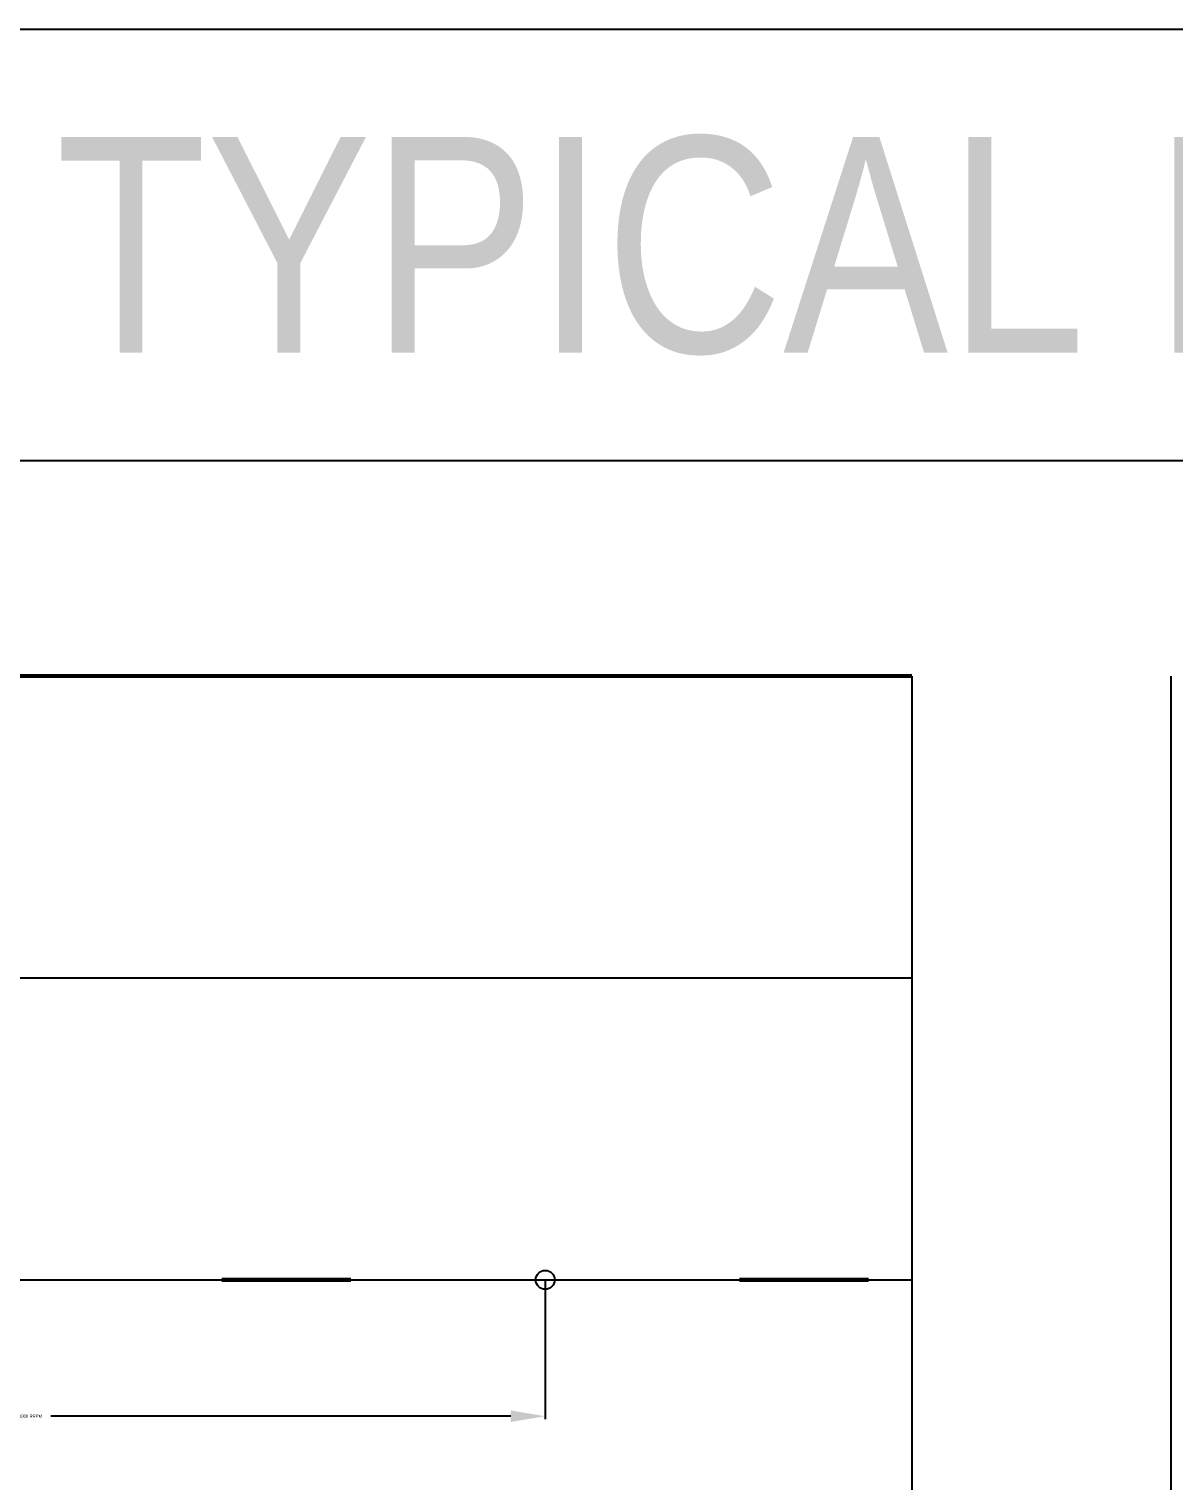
# Model space of a CAD drawing. Header units: metres. Extents: x 3 to 509016, y 4 to 6969473.
# Drawn here: x 507522.8 to 507549.34, y 6969438.93 to 6969472.59 of the extents above; entities that cross this region are included whole.
import ezdxf

# ---------------------------------------------------------------- set-up
doc = ezdxf.new("R2010")
doc.units = ezdxf.units.M
doc.layers.add('_Design Non Plottable', color=45, linetype='Continuous', plot=False)
for name, color, linetype in [('CIV_LINEMARKING', 252, 'Continuous'), ('CIV_RRPM', 252, 'Continuous'), ('XREF', 7, 'Continuous')]:
    doc.layers.add(name, color=color, linetype=linetype)
doc.layers.add('HAT-CIV_CYCLE LANE', color=252, linetype='Continuous', transparency=0.3)
doc.styles.get("Standard").update_dxf_attribs({"font": 'ARIALN.TTF'})
doc.dimstyles.get("Standard").update_dxf_attribs({"dimtxt": 2.5, "dimasz": 3, "dimexe": 1.5, "dimexo": 2.5, "dimgap": 1.5, "dimtad": 1, "dimdsep": 46, "dimtxsty": 'Standard', "dimcen": 1.5, "dimclrd": 1, "dimclre": 1, "dimclrt": 7, "dimazin": 2, "dimtfac": 1, "dimtmove": 0, "dimatfit": 3, "dimfxl": 1, "dimarcsym": 0})

# ---------------------------------------------------------------- blocks, each defined once
blk = doc.blocks.new('*D60')
at = {"layer": '_Design Non Plottable', "lineweight": -2, "transparency": 16777216}
for p, q in [((508571.013, 6967747.724), (508571.013, 6967744.516)), ((508595.013, 6967747.724), (508595.013, 6967744.516)), ((508571.813, 6967744.588), (508582.474, 6967744.588)), ((508594.213, 6967744.588), (508583.551, 6967744.588))]:
    blk.add_line(p, q, dxfattribs=at)
at = {"layer": '_Design Non Plottable', "transparency": 16777216}
for points in [[(508571.813, 6967744.721), (508571.813, 6967744.454), (508571.013, 6967744.588)], [(508594.213, 6967744.721), (508594.213, 6967744.454), (508595.013, 6967744.588)]]:
    blk.add_solid(points, dxfattribs=at)
at = {"layer": '_Design Non Plottable', "transparency": 16777216, "insert": (508583.013, 6967744.588), "char_height": 0.072, "attachment_point": 5}
blk.add_mtext('\\A1;24.0000 RRPM', dxfattribs=at)
blk = doc.blocks.new('*U207')
at = {"const_width": 0.1}
blk.add_lwpolyline([(0, 0), (3, 0)], dxfattribs=at)
blk = doc.blocks.new('*U206')
at = {"layer": 'CIV_LINEMARKING', "color": 0, "linetype": 'ByBlock', "lineweight": -2, "transparency": 16777216}
for p in [(508563.513, 6967747.749), (508575.513, 6967747.749), (508587.513, 6967747.749), (508599.513, 6967747.749)]:
    blk.add_blockref('*U207', p, dxfattribs=at)
blk = doc.blocks.new('XD_DESIGN_3')
at = {"layer": '_Design Non Plottable', "linetype": 'Continuous'}
for p, q in [((508556.513, 6967776.749), (508705.513, 6967776.749)), ((508556.513, 6967766.749), (508705.513, 6967766.749))]:
    blk.add_line(p, q, dxfattribs=at)
at = {"layer": '_Design Non Plottable'}
for p, q in [((508603.513, 6967761.749), (508603.513, 6967641.467)), ((508609.513, 6967761.749), (508609.513, 6967641.467))]:
    blk.add_line(p, q, dxfattribs=at)
blk.add_lwpolyline([(508563.513, 6967747.749), (508603.513, 6967747.749)], dxfattribs=at)
at = {"layer": 'CIV_LINEMARKING'}
blk.add_lwpolyline([(508563.513, 6967754.749), (508603.513, 6967754.749)], dxfattribs=at)
at = {"layer": 'CIV_RRPM'}
blk.add_circle((508595.013, 6967747.749), 0.22, dxfattribs=at)
at = {"layer": 'HAT-CIV_CYCLE LANE', "const_width": 0.1, "flags": 128}
blk.add_lwpolyline([(508563.513, 6967761.749), (508603.513, 6967761.749)], dxfattribs=at)
at = {"layer": 'CIV_LINEMARKING'}
blk.add_blockref('*U206', (0, 0), dxfattribs=at)
at = {"layer": '_Design Non Plottable', "color": 4, "linetype": 'Continuous', "insert": (508636.013, 6967774.249), "char_height": 5, "attachment_point": 2}
blk.add_mtext('TYPICAL LINEMARKING CODE/USAGE', dxfattribs=at)
at = {"layer": '_Design Non Plottable'}
dim = blk.add_linear_dim(base=(508595.013, 6967744.588), p1=(508571.013, 6967747.749), p2=(508595.013, 6967747.749), text='<> RRPM', dimstyle='Standard', override={"dimscale": 0.4, "dimasz": 2, "dimgap": 0.5, "dimclrd": 256, "dimclre": 256, "dimclrt": 256}, dxfattribs=at)
dim.commit()
dim.dimension.update_dxf_attribs({"geometry": '*D60', "text_midpoint": (508583.013, 6967744.588)})

msp = doc.modelspace()

# ---------------------------------------------------------------- block references
at = {"layer": 'XREF'}
msp.add_blockref('XD_DESIGN_3', (-1060.249, 1695.84), dxfattribs=at)

doc.saveas('drawing.dxf')
